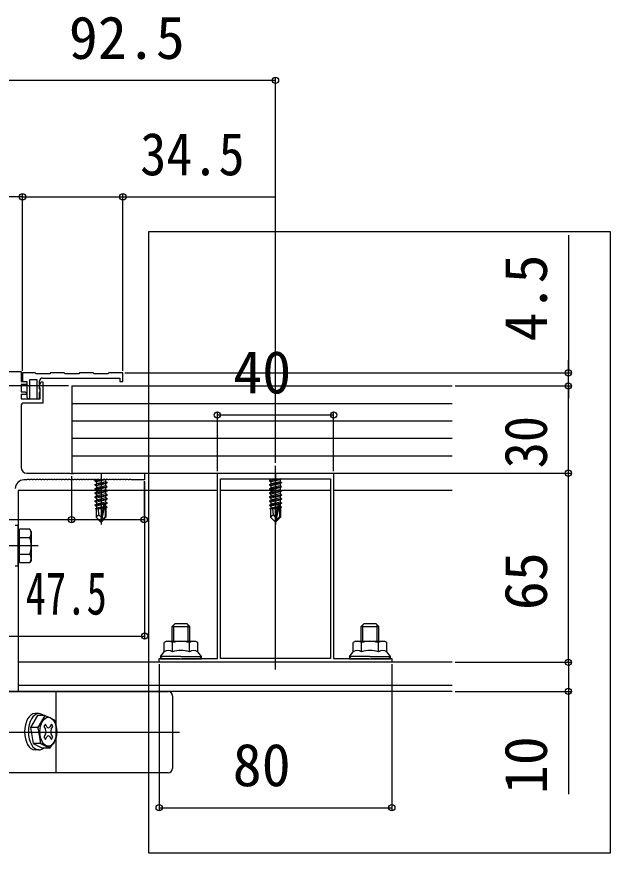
# Model space of a CAD drawing. Units: millimetres, scale not verified. Extents: x -875 to 875, y -1304 to 1297.
# Drawn here: x 125.5 to 329.6, y -1074.9 to -787.3 of the extents above; entities that cross this region are included whole.
import ezdxf
from ezdxf.enums import TextEntityAlignment as Align

# ---------------------------------------------------------------- set-up
doc = ezdxf.new("R2010")
doc.units = ezdxf.units.MM
doc.header["$LTSCALE"] = 8
for name, color, linetype in [('0-3_YKK_11', 7, 'Continuous'), ('0-5_YKK_12', 2, 'Continuous'), ('0-6_YKK_13', 4, 'Continuous'), ('0-8_YKK_D', 6, 'Continuous')]:
    doc.layers.add(name, color=color, linetype=linetype)
doc.styles.add('ＭＳ ゴシック', font='')
doc.styles.get('ＭＳ ゴシック').set_extended_font_data('MS Gothic')

msp = doc.modelspace()

# ---------------------------------------------------------------- linework, layer by layer
at = {"layer": '0-3_YKK_11'}
msp.add_line((127, -921.1), (127, -942.2), dxfattribs=at)
for points in [[(122, -909.2), (127, -909.2), (127, -912.7), (129, -912.7), (129, -913.7), (127, -913.7), (127, -916.2), (128.424, -916.2), (129.036, -916.812), (128.876, -917.2), (127, -917.2)], [(134.4, -911.5), (161, -911.5), (161, -912.7), (162, -912.7), (162, -909.7), (157.15, -909.7), (156.85, -910), (152.15, -910), (151.85, -909.7), (147.15, -909.7), (146.85, -910), (142.15, -910), (141.85, -909.7), (137.15, -909.7), (136.85, -910), (132.15, -910), (131.85, -909.7), (127.5, -909.7), (127.5, -912.7), (129, -912.7), (129, -918.124), (129.63, -918.754), (130, -918.6), (130, -912), (132.4, -912), (132.4, -918.7), (133.4, -918.7), (133.4, -916.546), (133.6, -916.2), (133.6, -915.6), (133.48, -915.36), (133.4, -915.2), (133.4, -912.5)], [(127, -917.2), (127, -918.7), (133.6, -918.7), (133.6, -914.958), (133.48, -914.775), (133.3, -914.5), (133.3, -913.959), (134.055, -912.651), (134.5, -912.77), (134.5, -920.1), (128, -920.1)], [(129, -944.2), (143.829, -944.2), (144.021, -944.343), (144.979, -944.343), (145.171, -944.2), (169.5, -944.2), (169.5, -946.5), (164.958, -946.5), (164.775, -946.38), (164.225, -946.38), (164.042, -946.5), (163.958, -946.5), (163.775, -946.38), (163.225, -946.38), (163.042, -946.5), (162.958, -946.5), (162.775, -946.38), (162.225, -946.38), (162.042, -946.5), (161.958, -946.5), (161.775, -946.38), (161.225, -946.38), (161.042, -946.5), (160.958, -946.5), (160.775, -946.38), (160.225, -946.38), (160.042, -946.5), (159.958, -946.5), (159.775, -946.38), (159.225, -946.38), (159.042, -946.5), (158.958, -946.5), (158.775, -946.38), (158.225, -946.38), (158.042, -946.5), (157.958, -946.5), (157.775, -946.38), (157.225, -946.38), (157.042, -946.5), (156.958, -946.5)], [(137.225, -946.38), (137.042, -946.5), (136.958, -946.5), (136.775, -946.38), (136.225, -946.38), (136.042, -946.5), (135.958, -946.5), (135.775, -946.38), (135.225, -946.38), (135.042, -946.5), (134.958, -946.5), (134.775, -946.38), (134.225, -946.38), (134.042, -946.5), (133.958, -946.5), (133.775, -946.38), (133.225, -946.38), (133.042, -946.5), (132.958, -946.5), (132.775, -946.38), (132.225, -946.38), (132.042, -946.5), (131.958, -946.5), (131.775, -946.38), (131.225, -946.38), (131.042, -946.5), (130.958, -946.5), (130.775, -946.38), (130.225, -946.38), (130.042, -946.5), (129.958, -946.5), (129.775, -946.38), (129.225, -946.38), (129.042, -946.5), (128, -946.5)], [(147.042, -946.5), (146.958, -946.5), (146.775, -946.38), (146.225, -946.38), (146.042, -946.5), (145.958, -946.5), (145.775, -946.38), (145.225, -946.38), (145.042, -946.5), (144.958, -946.5), (144.775, -946.38), (144.225, -946.38), (144.042, -946.5), (143.958, -946.5), (143.775, -946.38), (143.225, -946.38), (143.042, -946.5), (142.958, -946.5), (142.775, -946.38), (142.225, -946.38), (142.042, -946.5), (141.958, -946.5), (141.775, -946.38), (141.225, -946.38), (141.042, -946.5), (140.958, -946.5), (140.775, -946.38), (140.225, -946.38), (140.042, -946.5), (139.958, -946.5), (139.775, -946.38), (139.225, -946.38), (139.042, -946.5), (138.958, -946.5), (138.775, -946.38), (138.225, -946.38), (138.042, -946.5), (137.958, -946.5), (137.775, -946.38), (137.225, -946.38)], [(156.958, -946.5), (156.775, -946.38), (156.225, -946.38), (156.042, -946.5), (155.958, -946.5), (155.775, -946.38), (155.225, -946.38), (155.042, -946.5), (154.958, -946.5), (154.775, -946.38), (154.225, -946.38), (154.042, -946.5), (153.958, -946.5), (153.775, -946.38), (153.225, -946.38), (153.042, -946.5), (152.958, -946.5), (152.775, -946.38), (152.225, -946.38), (152.042, -946.5), (151.958, -946.5), (151.775, -946.38), (151.225, -946.38), (151.042, -946.5), (150.958, -946.5), (150.775, -946.38), (150.225, -946.38), (150.042, -946.5), (149.958, -946.5), (149.775, -946.38), (149.225, -946.38), (149.042, -946.5), (148.958, -946.5), (148.775, -946.38), (148.225, -946.38), (148.042, -946.5), (147.958, -946.5), (147.775, -946.38), (147.225, -946.38), (147.042, -946.5)]]:
    msp.add_lwpolyline(points, dxfattribs=at)
for points in [[(254.5, -1009.2), (174.5, -1009.2), (174.5, -1007.9), (181.542, -1007.9), (181.725, -1008.02), (182.275, -1008.02), (182.458, -1007.9), (194.5, -1007.9), (194.5, -944.2), (214.042, -944.2), (214.225, -944.32), (214.775, -944.32), (214.958, -944.2), (234.5, -944.2), (234.5, -1007.9), (246.542, -1007.9), (246.725, -1008.02), (247.275, -1008.02), (247.458, -1007.9), (254.5, -1007.9)], [(195.6, -1007.9), (195.6, -946.2), (233.4, -946.2), (233.4, -1007.9)]]:
    msp.add_lwpolyline(points, close=True, dxfattribs=at)
for centre, radius, start, end in [((134.4, -912.5), 1, 90.00001, 179.99999), ((128, -921.1), 1, 90.00001, 179.99999), ((129, -942.2), 2, 180.00001, 269.99999), ((128, -949.5), 3, 90.00001, 179.99999)]:
    msp.add_arc(centre, radius, start, end, dxfattribs=at)
at = {"layer": '0-5_YKK_12'}
for p, q in [((214.5, -1011.7), (214.5, -941.7)), ((154.5, -944.2), (154.5, -961.9)), ((194.5, -950.2), (126, -950.2)), ((126, -950.2), (126, -1019.2)), ((233.4, -950.2), (195.6, -950.2)), ((275.244, -950.2), (234.5, -950.2)), ((132.849, -969.2), (33.849, -969.2)), ((275.244, -1009.2), (126, -1009.2)), ((275.244, -1017.2), (126, -1017.2)), ((275.244, -1019.2), (122, -1019.2)), ((119.5, -1033.2), (181.542, -1033.2))]:
    msp.add_line(p, q, dxfattribs=at)
msp.add_lwpolyline([(170.922, -861.171), (329.629, -861.171), (329.629, -1074.856), (170.922, -1074.856)], close=True, dxfattribs=at)
at = {"layer": '0-6_YKK_13'}
for p, q in [((144.5, -914.2), (275.244, -914.2)), ((144.5, -914.2), (144.5, -944.2)), ((144.5, -920.2), (275.244, -920.2)), ((144.5, -926.2), (275.244, -926.2)), ((144.5, -932.2), (275.244, -932.2)), ((144.5, -938.2), (275.244, -938.2)), ((144.5, -944.2), (275.244, -944.2)), ((214.5, -944.2), (214.5, -961.9)), ((154.822, -946.446), (152.4, -946.85)), ((152.4, -946.75), (152.869, -946.479)), ((152.4, -946.75), (153.921, -946.496)), ((152.4, -946.75), (152.4, -946.85)), ((152.4, -946.85), (152.95, -947.168)), ((152.4, -948.15), (156.6, -947.45)), ((156.6, -947.55), (152.4, -948.25)), ((152.4, -948.15), (152.95, -947.832)), ((152.4, -948.15), (152.4, -948.25)), ((152.4, -948.25), (152.95, -948.568)), ((152.4, -949.55), (156.6, -948.85)), ((155.921, -946.497), (152.95, -947.168)), ((156.05, -947.132), (152.95, -947.832)), ((152.95, -947.168), (152.95, -947.832)), ((156.05, -948.532), (152.95, -949.232)), ((152.95, -948.568), (152.95, -949.232)), ((154.168, -946.455), (154.763, -946.356)), ((155.721, -946.297), (155.225, -946.379)), ((155.314, -946.264), (155.599, -946.217)), ((156.05, -946.5), (156.05, -947.132)), ((156.6, -947.45), (156.05, -947.132)), ((156.05, -947.868), (156.05, -948.532)), ((156.6, -948.85), (156.05, -948.532)), ((156.513, -946.2), (156.234, -946.361)), ((156.6, -947.45), (156.6, -947.55)), ((156.6, -948.85), (156.6, -948.95)), ((216.3, -946.2), (212.4, -946.85)), ((212.4, -946.75), (215.7, -946.2)), ((212.4, -946.75), (212.95, -946.432)), ((212.4, -946.75), (212.4, -946.85)), ((212.4, -946.85), (212.95, -947.168)), ((212.4, -948.15), (216.6, -947.45)), ((216.6, -947.55), (212.4, -948.25)), ((212.4, -948.15), (212.95, -947.832)), ((212.4, -948.15), (212.4, -948.25)), ((212.4, -948.25), (212.95, -948.568)), ((212.4, -949.55), (216.6, -948.85)), ((213.979, -946.2), (212.95, -946.432)), ((212.95, -946.2), (212.95, -946.432)), ((216.05, -947.132), (212.95, -947.832)), ((212.95, -947.168), (212.95, -947.832)), ((216.05, -948.532), (212.95, -949.232)), ((212.95, -948.568), (212.95, -949.232)), ((216.05, -946.468), (216.05, -947.132)), ((216.6, -947.45), (216.05, -947.132)), ((216.05, -947.868), (216.05, -948.532)), ((216.6, -948.85), (216.05, -948.532)), ((216.6, -947.45), (216.6, -947.55)), ((216.6, -948.85), (216.6, -948.95)), ((156.6, -948.95), (152.4, -949.65)), ((152.4, -949.55), (152.95, -949.232)), ((152.4, -949.55), (152.4, -949.65)), ((152.4, -949.65), (152.95, -949.968)), ((152.4, -950.95), (156.6, -950.25)), ((156.6, -950.35), (152.4, -951.05)), ((152.4, -950.95), (152.95, -950.632)), ((152.4, -950.95), (152.4, -951.05)), ((152.4, -951.05), (152.95, -951.368)), ((152.4, -952.35), (156.6, -951.65)), ((156.6, -951.75), (152.4, -952.45)), ((156.05, -949.932), (152.95, -950.632)), ((152.95, -949.968), (152.95, -950.632)), ((156.05, -951.332), (152.95, -952.032)), ((152.95, -951.368), (152.95, -952.032)), ((156.05, -949.268), (156.05, -949.932)), ((156.6, -950.25), (156.05, -949.932)), ((156.05, -950.668), (156.05, -951.332)), ((156.6, -951.65), (156.05, -951.332)), ((156.6, -950.25), (156.6, -950.35)), ((156.6, -951.65), (156.6, -951.75)), ((216.6, -948.95), (212.4, -949.65)), ((212.4, -949.55), (212.95, -949.232)), ((212.4, -949.55), (212.4, -949.65)), ((212.4, -949.65), (212.95, -949.968)), ((212.4, -950.95), (216.6, -950.25)), ((216.6, -950.35), (212.4, -951.05)), ((212.4, -950.95), (212.95, -950.632)), ((212.4, -950.95), (212.4, -951.05)), ((212.4, -951.05), (212.95, -951.368)), ((212.4, -952.35), (216.6, -951.65)), ((216.6, -951.75), (212.4, -952.45)), ((216.05, -949.932), (212.95, -950.632)), ((212.95, -949.968), (212.95, -950.632)), ((216.05, -951.332), (212.95, -952.032)), ((212.95, -951.368), (212.95, -952.032)), ((216.05, -949.268), (216.05, -949.932)), ((216.6, -950.25), (216.05, -949.932)), ((216.05, -950.668), (216.05, -951.332)), ((216.6, -951.65), (216.05, -951.332)), ((216.6, -950.25), (216.6, -950.35)), ((216.6, -951.65), (216.6, -951.75)), ((152.4, -952.35), (152.95, -952.032)), ((152.4, -952.35), (152.4, -952.45)), ((152.4, -952.45), (152.95, -952.768)), ((152.4, -953.75), (156.6, -953.05)), ((156.6, -953.15), (152.4, -953.85)), ((152.4, -953.75), (152.95, -953.432)), ((152.4, -953.75), (152.4, -953.85)), ((152.4, -953.85), (152.95, -954.168)), ((152.4, -955.15), (156.6, -954.45)), ((156.05, -952.732), (152.95, -953.432)), ((152.95, -952.768), (152.95, -953.432)), ((156.05, -954.132), (152.95, -954.832)), ((152.95, -954.168), (152.95, -954.832)), ((156.6, -954.55), (155.686, -954.702)), ((156.05, -952.068), (156.05, -952.732)), ((156.6, -953.05), (156.05, -952.732)), ((156.05, -953.468), (156.05, -954.132)), ((156.6, -954.45), (156.05, -954.132)), ((156.6, -953.05), (156.6, -953.15)), ((156.6, -954.45), (156.6, -954.55)), ((212.4, -952.35), (212.95, -952.032)), ((212.4, -952.35), (212.4, -952.45)), ((212.4, -952.45), (212.95, -952.768)), ((212.4, -953.75), (216.6, -953.05)), ((216.6, -953.15), (212.4, -953.85)), ((212.4, -953.75), (212.95, -953.432)), ((212.4, -953.75), (212.4, -953.85)), ((212.4, -953.85), (212.95, -954.168)), ((212.4, -955.15), (216.6, -954.45)), ((216.05, -952.732), (212.95, -953.432)), ((212.95, -952.768), (212.95, -953.432)), ((216.05, -954.132), (212.95, -954.832)), ((212.95, -954.168), (212.95, -954.832)), ((216.6, -954.55), (215.686, -954.702)), ((216.05, -952.068), (216.05, -952.732)), ((216.6, -953.05), (216.05, -952.732)), ((216.05, -953.468), (216.05, -954.132)), ((216.6, -954.45), (216.05, -954.132)), ((216.6, -953.05), (216.6, -953.15)), ((216.6, -954.45), (216.6, -954.55)), ((155.54, -954.727), (152.4, -955.25)), ((152.4, -955.15), (152.95, -954.832)), ((152.4, -955.15), (152.4, -955.25)), ((152.4, -955.25), (152.95, -955.568)), ((155.178, -956.01), (152.6, -956.435)), ((152.6, -956.435), (152.95, -956.232)), ((152.8, -956.529), (152.6, -956.435)), ((152.8, -956.5), (152.8, -959.35)), ((155.076, -956.5), (152.8, -956.5)), ((155.384, -955.018), (152.95, -955.568)), ((152.95, -955.568), (152.95, -956.232)), ((155.239, -955.716), (152.95, -956.232)), ((155.118, -956.276), (153.966, -956.5)), ((155.41, -954.893), (154.5, -959.278)), ((155.832, -954.777), (154.65, -960.476)), ((155.079, -956.487), (155.021, -956.5)), ((156.05, -955.532), (155.897, -955.567)), ((155.9, -954.948), (155.9, -959.226)), ((156.5, -955.792), (155.9, -955.891)), ((156.5, -956.008), (155.9, -956.124)), ((156.2, -956.5), (155.9, -956.5)), ((156.05, -954.868), (156.05, -955.532)), ((156.5, -955.792), (156.05, -955.532)), ((156.2, -956.181), (156.2, -959.35)), ((156.5, -955.792), (156.5, -956.008)), ((215.54, -954.727), (212.4, -955.25)), ((212.4, -955.15), (212.95, -954.832)), ((212.4, -955.15), (212.4, -955.25)), ((212.4, -955.25), (212.95, -955.568)), ((215.178, -956.01), (212.6, -956.435)), ((212.6, -956.435), (212.95, -956.232)), ((212.8, -956.529), (212.6, -956.435)), ((212.8, -956.5), (212.8, -959.35)), ((215.076, -956.5), (212.8, -956.5)), ((215.384, -955.018), (212.95, -955.568)), ((212.95, -955.568), (212.95, -956.232)), ((215.239, -955.716), (212.95, -956.232)), ((215.118, -956.276), (213.966, -956.5)), ((215.41, -954.893), (214.5, -959.278)), ((215.832, -954.777), (214.65, -960.476)), ((215.079, -956.487), (215.021, -956.5)), ((216.05, -955.532), (215.897, -955.567)), ((215.9, -954.948), (215.9, -959.226)), ((216.5, -955.792), (215.9, -955.891)), ((216.5, -956.008), (215.9, -956.124)), ((216.2, -956.5), (215.9, -956.5)), ((216.05, -954.868), (216.05, -955.532)), ((216.5, -955.792), (216.05, -955.532)), ((216.2, -956.181), (216.2, -959.35)), ((216.5, -955.792), (216.5, -956.008)), ((153.757, -958.547), (152.8, -959.35)), ((154.35, -960.9), (152.8, -959.35)), ((154.5, -959.278), (154.35, -960.9)), ((154.5, -959.278), (154.5, -960.9)), ((155.9, -959.226), (154.65, -960.476)), ((154.65, -960.9), (156.2, -959.35)), ((156.2, -959.35), (155.9, -959.226)), ((213.757, -958.547), (212.8, -959.35)), ((214.35, -960.9), (212.8, -959.35)), ((214.5, -959.278), (214.35, -960.9)), ((214.5, -959.278), (214.5, -960.9)), ((215.9, -959.226), (214.65, -960.476)), ((214.65, -960.9), (216.2, -959.35)), ((216.2, -959.35), (215.9, -959.226)), ((126, -962.2), (125, -962.2)), ((126, -976.2), (126, -962.2)), ((154.35, -960.9), (154.65, -960.9)), ((154.65, -960.476), (154.65, -960.9)), ((214.35, -960.9), (214.65, -960.9)), ((214.65, -960.476), (214.65, -960.9)), ((130.069, -963.45), (126.5, -963.45)), ((126.5, -974.95), (126.5, -963.45)), ((130.5, -964.2), (130.067, -963.45)), ((130.5, -964.2), (130.5, -974.2)), ((126.5, -966.95), (126, -966.95)), ((126.5, -966.313), (130.053, -966.313)), ((126.5, -971.45), (126, -971.45)), ((126.5, -972.087), (130.053, -972.087)), ((130.5, -974.2), (130.067, -974.95)), ((126, -976.2), (125, -976.2)), ((126.5, -974.95), (130.069, -974.95)), ((179, -996.9), (185, -996.9)), ((179.54, -1002), (179.54, -996.36)), ((184.46, -1002), (184.46, -996.36)), ((243.993, -996.9), (249.993, -996.9)), ((244.533, -1002), (244.533, -996.36)), ((249.453, -1002), (249.453, -996.36)), ((177, -1002), (176.226, -1002.447)), ((176.226, -1005.6), (176.226, -1002.447)), ((177, -1002), (187, -1002)), ((179.113, -1005.6), (179.113, -1002.447)), ((184.887, -1005.6), (184.887, -1002.447)), ((187, -1002), (187.774, -1002.447)), ((187.774, -1005.6), (187.774, -1002.447)), ((241.993, -1002), (241.22, -1002.447)), ((241.22, -1005.6), (241.22, -1002.447)), ((241.993, -1002), (251.993, -1002)), ((244.106, -1005.6), (244.106, -1002.447)), ((249.88, -1005.6), (249.88, -1002.447)), ((251.993, -1002), (252.767, -1002.447)), ((252.767, -1005.6), (252.767, -1002.447)), ((175, -1007.2), (176.226, -1005.6)), ((189, -1007.2), (187.774, -1005.6)), ((239.993, -1007.2), (241.22, -1005.6)), ((253.993, -1007.2), (252.767, -1005.6)), ((175, -1007.2), (175, -1008)), ((182, -1007.2), (175, -1007.2)), ((175, -1008), (189, -1008)), ((182, -1007.2), (189, -1007.2)), ((189, -1008), (189, -1007.2)), ((239.993, -1007.2), (239.993, -1008)), ((246.993, -1007.2), (239.993, -1007.2)), ((239.993, -1008), (253.993, -1008)), ((246.993, -1007.2), (253.993, -1007.2)), ((253.993, -1008), (253.993, -1007.2)), ((122, -1019.2), (177.542, -1019.2)), ((139.084, -1047.2), (139.084, -1019.2)), ((179.042, -1020.7), (179.042, -1045.7)), ((132.661, -1027.519), (130.304, -1031.601)), ((132.661, -1027.519), (130.304, -1031.601)), ((133.116, -1026.845), (131.809, -1026.845)), ((135.154, -1027.519), (132.661, -1027.519)), ((135.154, -1027.519), (132.797, -1031.601)), ((130.304, -1031.601), (131.167, -1037.178)), ((132.797, -1031.601), (130.304, -1031.601)), ((132.797, -1031.601), (133.66, -1037.178)), ((135.349, -1030.43), (134.843, -1031.306)), ((134.843, -1031.306), (135.369, -1032.219)), ((135.876, -1031.342), (135.349, -1030.43)), ((137.415, -1030.43), (136.888, -1031.342)), ((137.394, -1032.219), (137.921, -1031.306)), ((137.921, -1031.306), (137.415, -1030.43)), ((135.369, -1033.972), (134.843, -1034.884)), ((134.843, -1034.884), (135.349, -1035.761)), ((135.349, -1035.761), (135.876, -1034.849)), ((136.888, -1034.849), (137.415, -1035.761)), ((137.921, -1034.884), (137.394, -1033.972)), ((137.415, -1035.761), (137.921, -1034.884)), ((131.167, -1037.178), (134.387, -1038.672)), ((133.66, -1037.178), (131.167, -1037.178)), ((133.66, -1037.178), (136.88, -1038.672)), ((133.116, -1039.345), (131.809, -1039.345)), ((136.88, -1038.672), (134.387, -1038.672))]:
    msp.add_line(p, q, dxfattribs=at)
for points in [[(156.6, -947.55), (156.05, -947.868), (152.95, -948.568)], [(216.513, -946.2), (216.05, -946.468), (212.95, -947.168)], [(216.6, -947.55), (216.05, -947.868), (212.95, -948.568)], [(156.6, -948.95), (156.05, -949.268), (152.95, -949.968)], [(156.6, -950.35), (156.05, -950.668), (152.95, -951.368)], [(156.6, -951.75), (156.05, -952.068), (152.95, -952.768)], [(216.6, -948.95), (216.05, -949.268), (212.95, -949.968)], [(216.6, -950.35), (216.05, -950.668), (212.95, -951.368)], [(216.6, -951.75), (216.05, -952.068), (212.95, -952.768)], [(156.6, -953.15), (156.05, -953.468), (152.95, -954.168)], [(156.6, -954.55), (156.05, -954.868), (155.896, -954.902)], [(216.6, -953.15), (216.05, -953.468), (212.95, -954.168)], [(216.6, -954.55), (216.05, -954.868), (215.896, -954.902)], [(154.5, -959.278), (153.757, -958.547), (153.6, -956.5)], [(156.5, -956.008), (156.05, -956.268), (155.9, -956.301)], [(214.5, -959.278), (213.757, -958.547), (213.6, -956.5)], [(216.5, -956.008), (216.05, -956.268), (215.9, -956.301)], [(179, -1002), (179, -996.9), (180, -995.9), (184, -995.9)], [(185, -1002), (185, -996.9), (184, -995.9)], [(243.993, -1002), (243.993, -996.9), (244.993, -995.9), (248.993, -995.9)], [(249.993, -1002), (249.993, -996.9), (248.993, -995.9)], [(177.542, -1047.2), (122, -1047.2), (122, -1019.2)], [(136.88, -1038.672), (135.635, -1037.925), (133.66, -1037.178), (133.593, -1034.389), (132.797, -1031.601), (134.341, -1029.56), (135.154, -1027.519)], [(135.154, -1027.519), (137.129, -1028.266), (138.374, -1029.013), (139.17, -1031.801), (139.237, -1034.59)], [(136.88, -1038.672), (138.423, -1036.631), (139.237, -1034.59)]]:
    msp.add_lwpolyline(points, dxfattribs=at)
for centre, radius, start, end in [((155.652, -954.948), 0.248, 0, 167.19096), ((215.652, -954.948), 0.248, 0, 167.19096), ((127.944, -964.87), 2.556, 325.61575, 33.74822), ((120.947, -969.2), 9.553, 342.41205, 17.58795), ((127.944, -973.53), 2.556, 326.25178, 34.38425), ((177.67, -1004.556), 2.556, 55.61575, 124.38425), ((182, -1011.553), 9.553, 90, 107.58795), ((182, -1011.553), 9.553, 72.41205, 90), ((186.33, -1004.556), 2.556, 55.61575, 124.38425), ((242.663, -1004.556), 2.556, 55.61575, 124.38425), ((246.993, -1011.553), 9.553, 90, 107.58795), ((246.993, -1011.553), 9.553, 72.41205, 90), ((251.323, -1004.556), 2.556, 55.61575, 124.38425), ((177.67, -1007.709), 2.556, 55.61575, 124.38425), ((182, -1014.707), 9.553, 90, 107.58795), ((182, -1014.707), 9.553, 72.41205, 90), ((186.33, -1007.709), 2.556, 55.61575, 124.38425), ((242.663, -1007.709), 2.556, 55.61575, 124.38425), ((246.993, -1014.707), 9.553, 90, 107.58795), ((246.993, -1014.707), 9.553, 72.41205, 90), ((251.323, -1007.709), 2.556, 55.61575, 124.38425), ((177.542, -1020.7), 1.5, 0, 89.99998), ((177.542, -1045.7), 1.5, 270, 0)]:
    msp.add_arc(centre, radius, start, end, dxfattribs=at)
for centre, major_axis, ratio, start_param, end_param in [((176.5, -1007.2), (1.5, 0), 0.533333, 3.1415927, 4.712389), ((187.5, -1007.2), (-1.5, 0), 0.533333, 1.5707963, 3.1415927), ((241.493, -1007.2), (1.5, 0), 0.533333, 3.1415927, 4.712389), ((252.493, -1007.2), (-1.5, 0), 0.533333, 1.5707963, 3.1415927), ((131.809, -1033.095), (0, -6.25), 0.57735, 3.1415927, 6.2831853), ((133.116, -1033.095), (0, -6.25), 0.57735, 3.1415927, 6.2831853), ((133.116, -1033.095), (0, -6.25), 0.57735, 2.6731756, 3.1415927), ((134.863, -1033.095), (0, -1.24), 0.57735, 0.7853982, 2.3561945), ((136.382, -1030.465), (0, -1.24), 0.57735, 5.4977871, 7.0685835), ((137.9, -1033.095), (0, -1.24), 0.57735, 3.9269908, 5.4977871), ((136.382, -1035.726), (0, -1.24), 0.57735, 2.3561945, 3.9269908), ((133.116, -1033.095), (0, -6.25), 0.57735, 6.2831853, 6.7516024)]:
    msp.add_ellipse(centre, major_axis=major_axis, ratio=ratio, start_param=start_param, end_param=end_param, dxfattribs=at)
msp.add_ellipse((136.382, -1033.095), major_axis=(0, -5), ratio=0.57735, dxfattribs=at)
at = {"layer": '0-8_YKK_D'}
for p, q in [((214.5, -809.2), (122, -809.2)), ((214.5, -940.7), (214.5, -808.2)), ((127.5, -909), (127.5, -848.2)), ((127.5, -909), (127.5, -848.2)), ((162, -909), (162, -848.2)), ((127.5, -849.2), (122, -849.2)), ((127.5, -849.2), (131.8, -849.2)), ((315.244, -862.415), (315.244, -909.7)), ((315.244, -909.7), (315.244, -905.4)), ((162.7, -909.7), (316.244, -909.7)), ((315.244, -914.2), (315.244, -909.7)), ((315.244, -914.2), (315.244, -909.7)), ((143.349, -914.2), (80.849, -914.2)), ((276.244, -914.2), (316.244, -914.2)), ((276.244, -914.2), (316.244, -914.2)), ((315.244, -944.2), (315.244, -914.2)), ((315.244, -914.2), (315.244, -918.5)), ((194.5, -943.5), (194.5, -923.2)), ((194.5, -924.2), (234.5, -924.2)), ((234.5, -943.5), (234.5, -923.2)), ((144.349, -945.2), (144.349, -961.2)), ((235.2, -944.2), (316.244, -944.2)), ((235.2, -944.2), (316.244, -944.2)), ((315.244, -1009.2), (315.244, -944.2)), ((169.349, -946.9), (169.349, -961.2)), ((169.5, -947.2), (169.5, -1001.2)), ((122, -1000.2), (169.5, -1000.2)), ((276.244, -1009.2), (316.244, -1009.2)), ((276.244, -1009.2), (316.244, -1009.2)), ((174.5, -1009.9), (174.5, -1060.2)), ((254.5, -1009.9), (254.5, -1060.2)), ((276.244, -1019.2), (316.244, -1019.2)), ((174.5, -1059.2), (254.5, -1059.2))]:
    msp.add_line(p, q, dxfattribs=at)
for points in [[(127.5, -849.2), (162, -849.2), (214.232, -849.2)], [(169.349, -960.2), (144.349, -960.2), (72.234, -960.2)], [(315.244, -1009.2), (315.244, -1019.2), (315.244, -1054.5)]]:
    msp.add_lwpolyline(points, dxfattribs=at)
for centre in [(214.5, -809.2), (127.5, -849.2), (127.5, -849.2), (162, -849.2), (315.244, -909.7), (315.244, -914.2), (315.244, -914.2), (194.5, -924.2), (234.5, -924.2), (315.244, -944.2), (315.244, -944.2), (144.349, -960.2), (169.349, -960.2), (169.5, -1000.2), (315.244, -1009.2), (315.244, -1009.2), (315.244, -1019.2), (174.5, -1059.2), (254.5, -1059.2)]:
    msp.add_circle(centre, 1.075, dxfattribs=at)

# ---------------------------------------------------------------- texts
at = {"layer": '0-8_YKK_D', "style": 'ＭＳ ゴシック'}
for s, p in [('92.5', (143.42, -806.2)), ('40', (199.955, -921.2)), ('80', (199.784, -1056.2))]:
    msp.add_text(s, height=14.66, dxfattribs=at).set_placement(p, align=Align.BOTTOM_LEFT)
for s, width, p in [('34.5', 0.9, (167.97, -846.2)), ('47.5', 0.7, (128.568, -997.2))]:
    msp.add_text(s, height=14.66, dxfattribs=dict(at, width=width)).set_placement(p, align=Align.BOTTOM_LEFT)
for s, p in [('4.5', (312.244, -898.938)), ('65', (312.244, -991.302)), ('10', (312.244, -1054.568))]:
    msp.add_text(s, height=14.66, rotation=90, dxfattribs=at).set_placement(p, align=Align.BOTTOM_LEFT)
at = {"layer": '0-8_YKK_D', "style": 'ＭＳ ゴシック', "width": 0.9}
msp.add_text('30', height=14.66, rotation=90, dxfattribs=at).set_placement((312.244, -942.495), align=Align.BOTTOM_LEFT)

doc.saveas('drawing.dxf')
